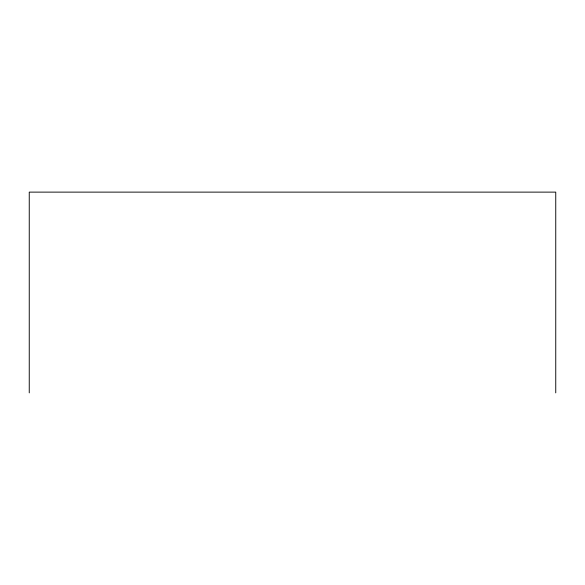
<?xml version="1.0" encoding="UTF-8"?>
<svg xmlns="http://www.w3.org/2000/svg" width="585" height="585" viewBox="0 0 585 585"><rect width="100%" height="100%" fill="white"/><g stroke="black" fill="none" stroke-linecap="round" stroke-linejoin="round"><path stroke-width="0.88" d="M555.75 392.879L555.75 192.121L29.25 192.121L29.25 392.879"/></g></svg>
